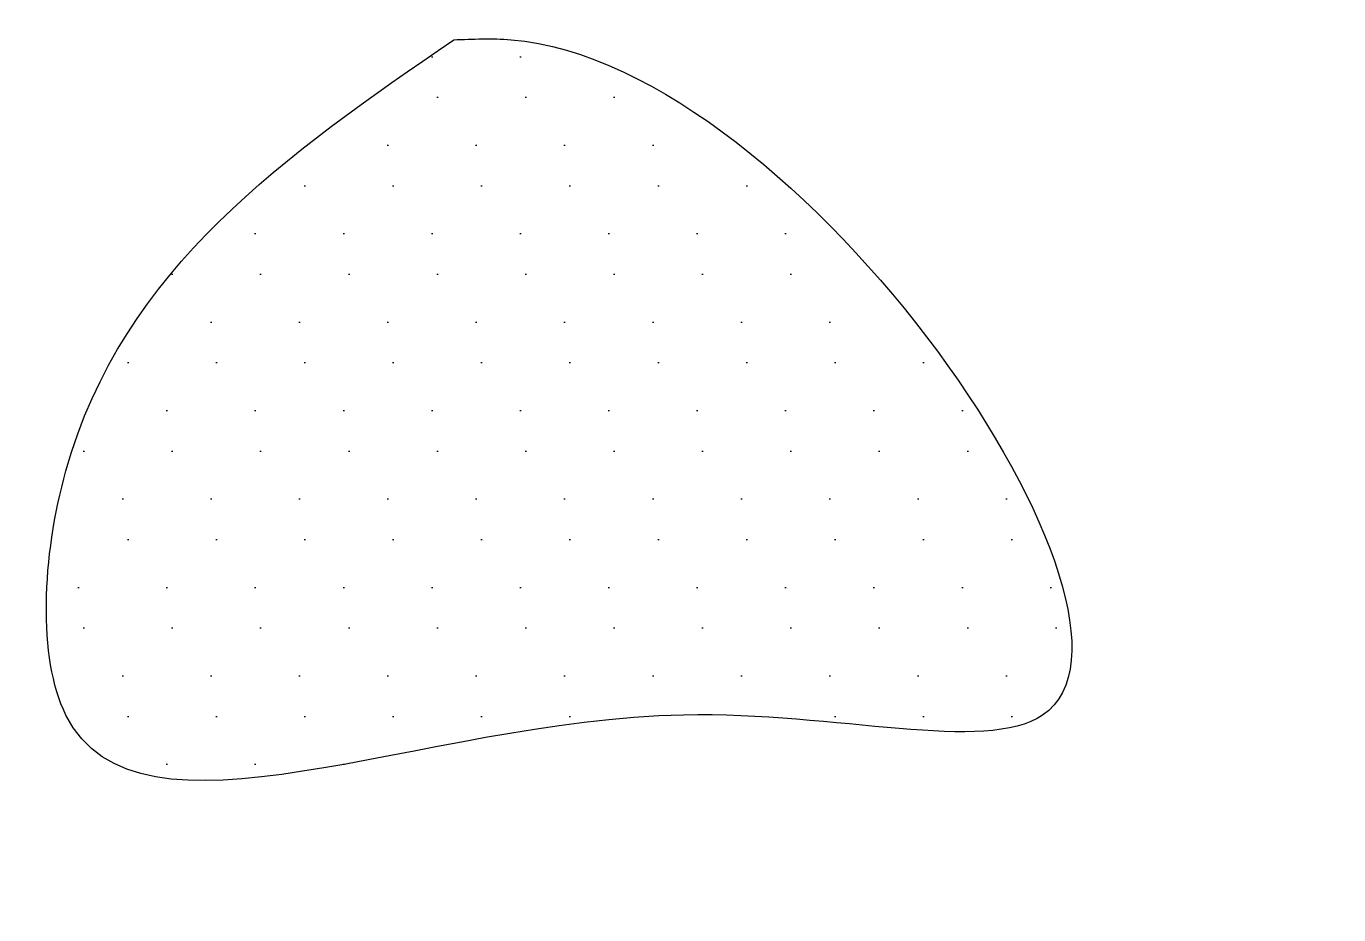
# Model space of a CAD drawing. Header units: metres. Extents: x 49.09 to 56.57, y 240.23 to 245.29.
import ezdxf

# ---------------------------------------------------------------- set-up
doc = ezdxf.new("R2010")
doc.units = ezdxf.units.M
pattern_1 = [(0, (-1917.9954, -145.82287), (0.25207038, 0.50414075), [0, -0.50414075])]
pattern_2 = [(0, (-3235.59766, -333.6363), (0.252070376, 0.50414075), [0, -0.50414075])]

msp = doc.modelspace()

# ---------------------------------------------------------------- hatches: boundary and pattern name
at = {"layer": '加固措施', "lineweight": -2}
h = msp.add_hatch(dxfattribs=at)
h.set_pattern_fill('DOTS', scale=0.635138)
h.set_pattern_definition(pattern_1)
edge = h.paths.add_edge_path()
edge.add_spline(control_points=[(51.524, 245.2142), (50.5792, 244.5652), (49.2366, 243.6428), (49.0855, 240.2268), (52.2611, 241.796), (56.5723, 240.5675), (53.363, 245.2912), (51.6325, 245.2187), (51.524, 245.2142)], knot_values=[0, 0, 0, 0, 5.205471, 7.397577, 12.944796, 16.169923, 23.88441, 24.400432, 24.400432, 24.400432, 24.400432], degree=3, periodic=0)
h = msp.add_hatch(dxfattribs=at)
h.set_pattern_fill('DOTS', scale=0.635138)
h.set_pattern_definition(pattern_1)
edge = h.paths.add_edge_path()
edge.add_spline(control_points=[(51.524, 245.2142), (50.5792, 244.5652), (49.2366, 243.6428), (49.0855, 240.2268), (52.2611, 241.796), (56.5723, 240.5675), (53.363, 245.2912), (51.6325, 245.2187), (51.524, 245.2142)], knot_values=[0, 0, 0, 0, 5.205471, 7.397577, 12.944796, 16.169923, 23.88441, 24.400432, 24.400432, 24.400432, 24.400432], degree=3, periodic=0)
at = {"layer": '病害', "lineweight": -2}
h = msp.add_hatch(dxfattribs=at)
h.set_pattern_fill('DOTS', color=4, scale=0.635138, style=0)
h.set_pattern_definition(pattern_2)
edge = h.paths.add_edge_path()
edge.add_spline(control_points=[(51.524, 245.2142), (50.5792, 244.5652), (49.2366, 243.6428), (49.0855, 240.2268), (52.2611, 241.796), (56.5723, 240.5675), (53.363, 245.2912), (51.6325, 245.2187), (51.524, 245.2142)], knot_values=[0, 0, 0, 0, 1.041094, 1.479515, 2.588959, 3.233985, 4.776882, 4.880086, 4.880086, 4.880086, 4.880086], degree=3, periodic=0)
h = msp.add_hatch(dxfattribs=at)
h.set_pattern_fill('DOTS', color=4, scale=0.635138, style=0)
h.set_pattern_definition(pattern_2)
edge = h.paths.add_edge_path()
edge.add_spline(control_points=[(51.524, 245.2142), (50.5792, 244.5652), (49.2366, 243.6428), (49.0855, 240.2268), (52.2611, 241.796), (56.5723, 240.5675), (53.363, 245.2912), (51.6325, 245.2187), (51.524, 245.2142)], knot_values=[0, 0, 0, 0, 1.041094, 1.479515, 2.588959, 3.233985, 4.776882, 4.880086, 4.880086, 4.880086, 4.880086], degree=3, periodic=0)

# ---------------------------------------------------------------- linework, layer by layer
at = {"lineweight": -2}
msp.add_open_spline([(51.524, 245.2142), (50.5792, 244.5652), (49.2366, 243.6428), (49.0855, 240.2268), (52.2611, 241.796), (56.5723, 240.5675), (53.363, 245.2912), (51.6325, 245.2187), (51.524, 245.2142)], degree=3, knots=[0, 0, 0, 0, 2.602735, 3.698789, 6.472398, 8.084961, 11.942205, 12.200216, 12.200216, 12.200216, 12.200216], dxfattribs=at)
msp.add_open_spline([(51.524, 245.2142), (50.5792, 244.5652), (49.2366, 243.6428), (49.0855, 240.2268), (52.2611, 241.796), (56.5723, 240.5675), (53.363, 245.2912), (51.6325, 245.2187), (51.524, 245.2142)], degree=3, knots=[0, 0, 0, 0, 2.602735, 3.698789, 6.472398, 8.084961, 11.942205, 12.200216, 12.200216, 12.200216, 12.200216], dxfattribs=at)

doc.saveas('drawing.dxf')
